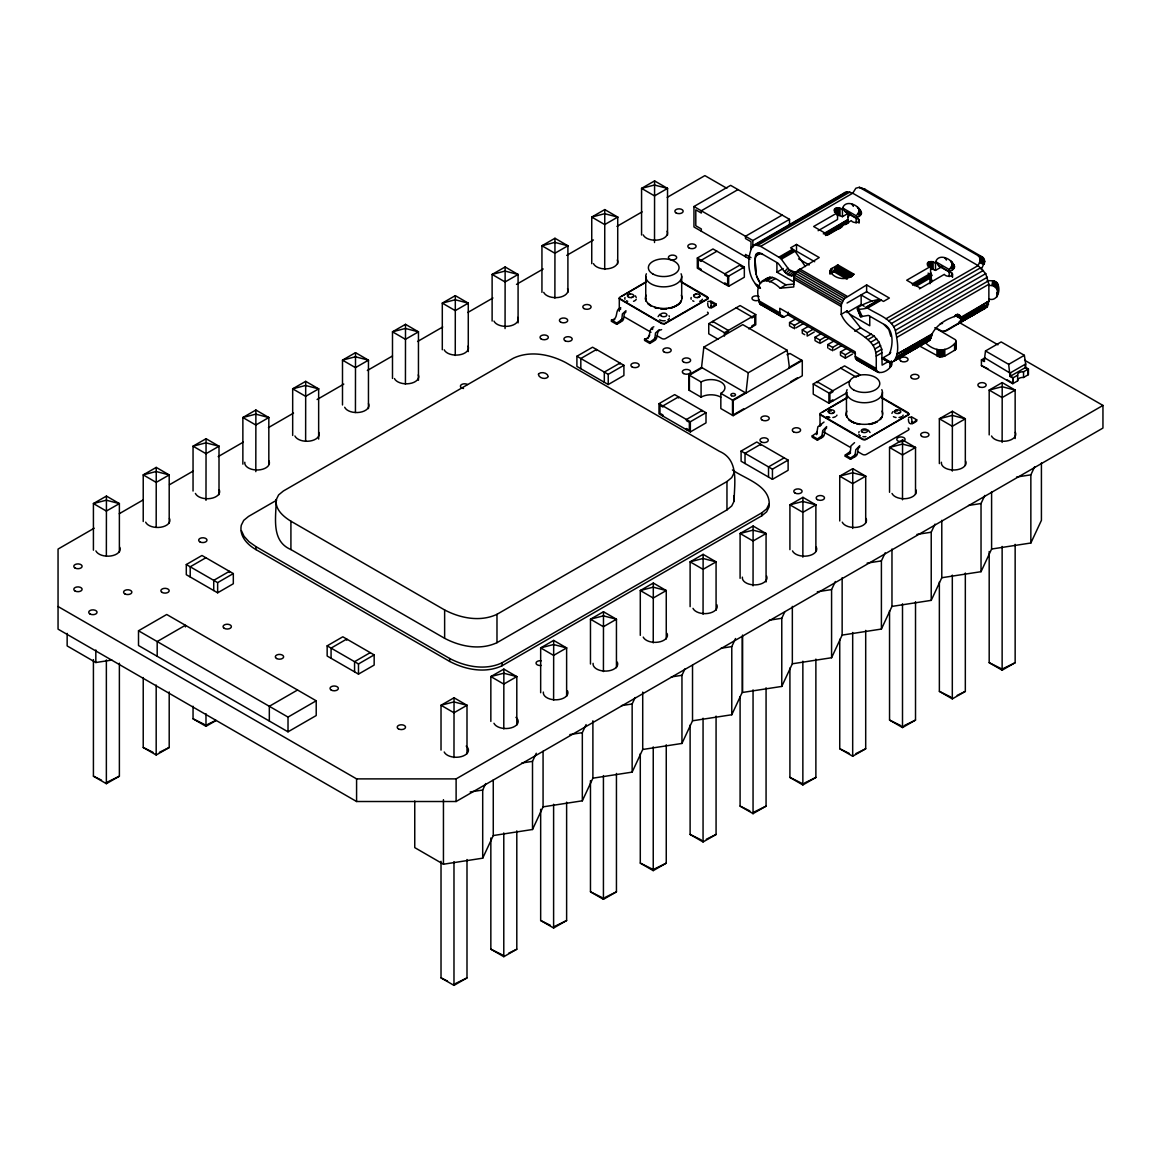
<?xml version="1.0" encoding="UTF-8"?>
<svg xmlns="http://www.w3.org/2000/svg" width="1161" height="1161" viewBox="0 0 1161 1161"><rect width="100%" height="100%" fill="white"/><g stroke="black" fill="none" stroke-linecap="round" stroke-linejoin="round"><path stroke-width="1.5" d="M156.184 753.895L156.184 754.998L143.224 747.481L143.224 677.531M206.005 725.219L205.99 726.307L193.045 718.804L193.045 706.236M453.98 984.281L453.98 985.384L441.02 977.867L441.02 861.288M603.43 898.222L603.43 899.325L590.47 891.808L590.47 780.613M666.254 744.796L666.254 863.16L653.251 869.545L653.237 870.634L640.291 863.116L640.291 753.721M703.073 840.854L703.058 841.957L690.113 834.44L690.113 725.03M852.696 755.143L852.682 756.246L839.737 748.729L839.737 639.334M902.503 726.467L902.503 727.57L889.544 720.052L889.544 610.642M1015.149 544.349L1015.149 662.713L1002.146 669.099L1002.132 670.187L989.187 662.684L989.187 551.49M119.38 552.026L119.38 503.598L106.435 496.081L106.362 555.916M169.201 523.335L169.201 474.922L156.242 467.404L156.184 527.225M219.008 494.659L219.008 446.23L206.063 438.713L205.99 500.333M268.83 464.168L268.83 417.539L255.884 410.022L255.812 471.656M318.651 439.076L318.651 388.862L305.691 381.345L305.633 441.165M368.458 408.599L368.458 360.171L355.513 352.654L355.44 412.489M418.453 380.257L418.453 331.843L405.508 324.325L405.436 384.146M468.275 351.58L468.275 303.152L455.315 295.634L455.257 355.469M466.998 753.721L466.998 705.293L454.038 697.776L453.98 757.611M518.082 322.889L518.082 274.475L505.137 266.957L505.064 328.578M516.805 725.03L516.805 676.616L503.859 669.099L503.787 728.919M567.903 292.412L567.903 245.784L554.958 238.266L554.885 298.101M566.626 696.353L566.626 647.925L553.681 640.408L553.608 700.243M617.725 263.721L617.725 217.092L604.765 209.575L604.707 269.41M616.447 667.662L616.447 619.234L603.488 611.731L603.43 671.551M667.531 235.044L667.531 188.416L654.586 180.898L654.514 242.518M666.254 638.985L666.254 590.557L653.309 583.04L653.237 642.875M716.076 610.294L716.076 561.866L703.131 554.348L703.058 614.184M766.071 581.966L766.071 533.538L753.112 526.02L753.054 585.855M815.878 551.475L815.878 504.846L802.933 497.329L802.861 557.164M865.7 522.798L865.7 476.17L852.755 468.652L852.682 528.473M915.521 494.107L915.521 447.478L902.561 439.961L902.503 499.796M965.328 465.43L965.328 418.802L952.383 411.284L952.31 471.105M1015.149 438.539L1015.149 390.111L1002.204 382.593L1002.132 442.428M850.244 213.755L847.922 217.47M788.769 314.384L784.11 316.851L781.484 316.619L760.426 304.458C752.807 285.679 762.138 271.384 780.192 288.175L793.761 286.97L793.964 277.174L796.707 271.471L819.231 257.553L796.504 244.434L790.626 247.83L795.096 251.226L805.342 266.566M837.836 264.911L830.855 269.134L830.855 273.648L833.917 271.703L835.064 267.828L837.836 264.911L853.901 274.185L851.129 277.102L835.064 267.828M891.575 361.724C893.781 368.371 879.545 376.643 876.439 370.156C875.655 361.913 877.832 352.871 873.072 345.456C864.335 332.83 847.922 330.29 841.174 314.341L841.377 304.545L844.105 298.841L866.628 284.924L889.355 298.043L883.477 301.439L866.628 291.716L866.628 284.924M720.836 397.149A13.961 8.054 0 0 0 701.084 397.149L688.749 390.023L688.749 374.829L701.549 367.427L703.827 347.124L742.764 324.63L787.202 350.288L789.465 367.979L788.812 367.602L801.627 360.2M787.202 350.288L748.25 372.768L745.986 393.086L701.549 367.427M755.927 274.431C757.872 269.744 750.369 250.5 760.658 253.142L777.899 263.097C782.398 267.857 786.694 278.785 795.183 275.026M958.493 323.832L961.511 318.491L959.131 315.081C946.288 318.375 932.878 326.27 930.063 339.897L893.651 361.26C900.312 353.191 897.148 340.071 895.363 330.348C891.067 318.172 877.266 314.558 867.557 308.086C840.695 313.673 875.975 296.781 881.272 300.162L867.557 308.086M929.976 283.763L929.976 276.899L928.147 273.096M935.2 327.678L941.832 331.088L946.665 330.653L987.43 306.519L988.867 301.134L988.867 284.256L985.718 273.633L978.099 265.593L852.725 193.205L847.341 191.768L845.106 192.45L753.039 245.61C746.044 256.828 747.278 280.222 760.078 287.638M886.032 318.738L978.099 265.593L979.986 261.428L979.637 257.365L978.012 255.58L859.372 187.298L855.86 188.227L852.725 193.205L760.658 246.364L755.274 244.913L753.039 245.61M981.393 269.337L984.775 261.588L982.598 257.147L865.061 189.301L859.72 187.777M930.861 280.149L931.383 282.312L930.919 273.154L912.125 283.995M914.665 285.737L929.976 276.899L931.673 275.157L930.991 274.286C931.107 270.847 931.093 287.928 931.543 279.583M988.867 285.374L991.958 285.548L992.728 280.773C1002.886 281.731 999.752 303.006 988.867 298.957M997.473 294.894L997.284 289.191L993.381 285.78L994.15 281.006M994.716 286.303L995.485 281.528M995.862 287.086L996.631 282.297M996.733 288.059L997.502 283.284M997.284 289.191L998.054 284.401M997.473 290.366L998.242 285.591M996.733 297.114L997.502 292.34L996.631 293.225M998.054 291.28L998.242 290.119M931.383 282.312L931.732 280.411L930.919 282.196M985.5 350.97L984.151 361.506L984.63 357.82L1010.026 373.044L1025.7 364.003L1024.35 355.31L1001.174 341.929L985.5 350.97L1008.677 364.351L1010.026 376.44L1012.755 378.022L1017.66 375.192A5.195 3.004 0 0 1 1023.538 371.796L1028.428 368.966L1028.428 374.626L1023.538 377.456A5.195 3.004 0 0 0 1017.66 380.852L1012.755 383.681L981.422 365.584L981.422 359.925L984.847 357.951M829.941 274.141L830.855 269.134M931.673 275.157L930.861 273.183L931.543 281.238L930.106 282.66M918.99 345.688L939.452 356.891L944.793 356.064L955.474 349.751L956.214 341.363L955.474 339.767L935.113 327.866M956.025 348.982L956.214 341.363M625.953 310.684L622.398 313.934L621.846 318.999L619.974 322.453L616.709 324.34L611.47 321.321L611.47 320.015C619.306 318.985 614.082 309.9 620.729 307.665M659.042 329.797L655.486 333.033L654.935 338.098L653.062 341.552L649.797 343.438L644.558 340.42L644.558 339.128C652.395 338.098 647.17 329.013 653.817 326.763M817.329 431.863L816.531 434.62L817.881 426.798L824.02 422.067M826.676 426.566L822.699 430.629L821.756 437.639L817.417 440.222L812.192 437.204L812.192 435.912L817.083 432.545M854.54 442.646L850.969 445.897L850.418 450.961L848.546 454.415M859.764 445.679L855.788 449.728L854.844 456.737L850.52 459.335L845.281 456.302L845.281 455.01L850.171 451.644M621.846 318.999L621.033 321.757C625.794 319.972 622.209 314.094 625.953 311.975M649.696 335.079L647.823 338.533M654.935 338.098L654.136 340.855C659.419 338.373 654.775 330.638 661.625 329.608M822.568 434.882L821.756 437.639C826.516 435.854 822.931 429.976 826.676 427.872M850.418 450.961L849.62 453.719L850.607 452.906M855.657 453.98L854.844 456.737C859.604 454.967 856.02 449.089 859.764 446.97M912.749 285.301L929.584 275.578L930.251 273.532L931.732 275.883M658.098 316.619L659.825 314.297M858.821 432.502L859.125 431.602M891.909 413.403L892.765 411.734M890.763 352.276L889.486 354.076L881.91 358.444L890.937 362.827L882.534 358.081M414.753 800.988L414.753 847.617L443.444 864.219L482.7 858.182L482.7 790.031L485.719 783.559M482.7 858.182L493.265 835.543L493.265 779.945M493.265 835.543L532.507 829.505L532.507 761.355L536.28 753.257M532.507 829.505L543.072 806.851L543.072 751.254M543.072 806.851L582.329 800.814L582.329 732.664L586.102 724.58M582.329 800.814L592.894 778.175L592.894 720.778M592.894 778.175L632.15 772.123L632.15 703.972L635.169 697.514M632.15 772.123L642.715 749.484L642.715 692.087M642.715 749.484L681.957 743.446L681.957 675.296L684.975 668.823M681.957 743.446L692.522 720.792L692.522 665.195M692.522 720.792L731.778 714.755L731.778 646.604L735.552 638.521M731.778 714.755L742.343 692.116L742.343 636.518M742.518 635.082L742.518 692.464L781.774 686.427L781.774 618.276L784.792 611.803M781.774 686.427L792.339 663.787L792.339 606.39M792.339 663.787L831.581 657.736L831.581 589.585L835.354 581.501M831.581 657.736L842.146 635.096L842.146 577.699M842.146 635.096L881.402 629.059L881.402 560.908L885.175 552.81M881.402 629.059L891.967 606.405L891.967 549.022M891.967 606.405L931.224 600.368L931.224 532.217L934.997 524.133M931.224 600.368L941.789 577.728L941.789 520.331M941.789 577.728L981.03 571.691L981.03 503.526L984.804 495.442M981.03 571.691L991.596 549.037L991.596 491.654M991.596 549.037L1030.852 543L1030.852 474.849L1034.625 466.766M1030.852 543L1041.417 520.36L1041.417 462.963M276.187 499.781L278.596 494.934L283.371 491.001L513.365 358.212C530.026 350.361 549.951 354.294 565.697 362.566L719.414 451.324C739.644 459.974 734.144 483.76 734.144 501.117L731.735 505.964L726.96 509.897L496.981 642.672C480.306 650.537 460.38 646.604 444.634 638.318L290.918 549.574C270.687 540.924 276.187 517.138 276.187 499.781C274.954 509.519 283.473 516.616 290.918 521.216L444.634 609.96C460.38 618.247 480.306 622.18 496.981 614.314L726.96 481.539L731.735 477.606L734.144 472.759M769.046 504.019L766.637 508.866L761.848 512.799L502.002 662.829C485.342 670.681 465.401 666.748 449.655 658.476L256.015 546.671L249.034 541.766L244.057 536.295L241.415 530.664M985.718 308.115L959.842 322.7L987.43 306.519L960.844 321.104L988.504 304.138L961.511 318.491L955.329 315.545L954.327 316.634M843.539 209.256L842.436 209.894C839.49 205.062 829.114 210.039 837.545 212.71L813.643 226.511L827.358 234.435L851.26 220.634C852.711 223.638 862.042 223.144 858.603 219.211L845.237 211.665L842.639 207.964C847.312 195.28 871.2 213.363 856.15 217.804L856.15 222.897M936.593 262.966L935.49 263.605C932.544 258.787 922.168 263.765 930.6 266.435L906.697 280.236L920.412 288.146M924.983 342.364C934.808 352.015 946.679 352.9 956.025 342.19M857.253 217.165L856.354 215.888L859.213 211.36L858.414 208.022L861.549 212.782L859.3 210.126L861.52 213.595L859.213 211.36L861.157 214.408L858.792 212.608L860.533 215.133L858.052 213.769L859.517 215.859M949.887 272.414L939.22 266.246L935.693 261.689C940.352 249.005 964.24 267.088 949.205 271.529L949.205 276.623M950.308 270.89L949.408 269.599L952.267 265.085L951.469 261.733L954.603 266.508L952.354 263.852L954.574 267.32L952.267 265.085L954.211 268.133L951.846 266.319L953.587 268.859L951.091 267.494L952.571 269.584M621.599 319.681L616.709 323.048L611.47 320.015M652.192 329.535L652.874 328.752M654.688 338.78L649.797 342.147L644.558 339.128M822.307 435.564L817.417 438.931L812.192 435.912M855.41 454.677L850.52 458.029L845.281 455.01M784.488 271.747L787.855 268.133L780.685 258.293L760.658 246.364M785.939 273.357L789.306 269.744L794.966 272.211L798.55 271.413M787.68 274.62L791.062 271.006M789.611 275.462L792.992 271.848M791.599 275.825L794.966 272.211M793.5 275.665L796.867 272.051M708.152 298.348L664.411 323.6L661.857 323.208L619.292 298.348M908.874 414.23L866.309 439.09L863.755 439.482L820.014 414.23M843.394 194.032L845.106 192.45M766.013 279.424C772.181 273.038 780.308 282.66 786.07 284.779L793.95 284.082M889.399 353.96C892.882 346.022 893.955 331.799 886.032 325.53L868.399 315.4L860.577 316.706L857.137 308.899M276.71 500.159L248.483 516.456L243.708 520.389L241.285 525.236C239.108 536.063 247.322 544.698 256.015 549.632L449.655 661.422C465.401 669.708 485.342 673.641 502.002 665.775L761.848 515.76L766.637 511.812L769.046 506.965C771.862 485.893 745.667 479.319 732.417 469.944M619.785 309.639L620.729 308.957M820.508 425.521L821.437 424.839M956.983 314.936L961.279 317.069L988.867 301.134L961.511 318.491L955.561 314.776M825.529 235.233L847.994 221.258L847.922 212.376M890.211 363.248L928.713 341.015L930.063 339.897L895.363 359.678L931.064 338.286L896.437 357.298L931.877 335.253L896.8 354.294L932.225 333.831M825.108 233.738L847.835 219.705L823.309 233.869M838.053 229.37L841.028 227.527M957.041 315.56L961.497 317.925L988.867 301.134M896.437 357.298L931.673 336.284M825.326 234.58L847.994 221.258L848.488 222.912L845.44 224.595M827.358 235.248L842.451 226.439M94.157 528.226L58.05 549.066L58.05 629.146L356.587 801.511L456.113 801.511L1102.95 428.061L1102.95 405.436L1024.597 360.2M119.278 513.713L142.832 500.115M169.521 484.717L193.074 471.119M218.195 456.607L243.317 442.109M268.438 427.611L293.544 413.098M317.098 399.515L343.787 384.102M367.34 370.504L392.462 356.006M417.583 341.494L442.704 326.996M467.825 312.483L492.946 297.985M516.485 284.387L543.188 268.975M566.728 255.391L593.416 239.979M616.97 226.38L642.091 211.882M667.212 197.37L704.887 175.616L726.83 188.285M749.904 259.28L693.959 226.976L693.959 206.527L730.632 185.354L789.524 219.342L789.524 226.163M737.99 189.591L701.331 210.765L701.331 213.043L695.802 209.851L695.802 225.771L701.331 228.949L701.331 231.228M646.343 281.644L619.292 297.55L619.292 311.221M621.527 296.403L646.343 282.079M627.564 295.315L629.813 294.023M697.311 258.018L712.985 248.962L744.332 267.059L744.332 277.232L728.658 286.288L697.311 268.191L697.311 258.018L728.658 276.1L744.332 267.059M631.453 297.564L633.703 296.258M716.903 251.226L701.229 260.267L701.229 261.399L698.298 259.701L698.298 267.625L701.229 269.323L701.229 270.455M782.151 215.09L745.493 236.263L745.493 238.542L751.007 241.72L751.007 248.802M186.297 564.536L201.97 555.48L233.317 573.578L233.317 583.751L217.644 592.807L186.297 574.71L186.297 564.536L217.644 582.619L233.317 573.578M611.47 321.321L614.735 319.435M693.959 206.527L752.85 240.516L789.524 219.342M205.889 557.744L190.215 566.786L190.215 576.973M751.327 247.191L847.341 191.768M757.872 245.174L849.939 192.015M576.901 356.253L592.56 347.212L623.907 365.309L623.907 375.482L608.233 384.538L576.901 366.441L576.901 356.253L608.233 374.35L623.907 365.309M755.927 254.607L759.047 252.808M755.753 255.971L758.873 254.172M693.741 295.315L695.99 294.023A3.178 1.829 0 0 1 699.88 296.258L697.63 297.564M818.128 230.705L837.545 219.502L837.545 207.892M836.646 207.95L836.646 214.741L842.436 216.672L849.01 212.884M779.133 257.031L792.847 249.107M779.916 257.582L793.631 249.659M780.685 258.293L794.4 250.37M781.382 259.15L795.096 251.226M138.507 630.771L166.72 614.488L316.213 700.794L316.213 715.539L288.015 731.822L138.507 645.516L138.507 630.771L288.015 717.092L316.213 700.794M707.659 303.166C707.673 309.436 711.04 308.899 715.974 305.241L715.974 303.935C707.804 311.917 714.044 298.798 707.789 301.729M776.912 262.647L776.912 272.153L783.182 268.525M761.848 281.238L767.726 277.842M764.083 280.541L769.961 277.145M766.681 280.802L772.558 277.406M769.467 281.992L775.345 278.596M718.151 339.259L708.747 333.831L708.747 323.658L740.094 305.561L755.767 314.602L755.767 324.79L748.714 328.853M780.192 288.175L786.07 284.779M708.747 323.658L724.42 332.699L755.767 314.602M725.407 333.265L728.339 331.567L728.339 330.435L712.665 321.394L712.665 322.526M853.901 274.185C847.225 281.238 834.353 279.409 829.941 271.137M702.216 367.819L689.402 375.206L689.402 390.415M793.224 328.055L789.553 325.922L789.553 322.54L795.43 319.144M658.998 403.665L674.672 394.609L706.004 412.706L706.004 422.88L690.345 431.936L658.998 413.838L658.998 403.665L690.345 421.748L706.004 412.706M789.553 322.54L794.443 325.356L800.321 321.974M795.865 327.939L802.948 323.846M866.628 291.716L847.051 303.021M804.733 334.687L802.28 333.28L802.28 329.884L808.158 326.488M802.28 329.884L807.185 332.714L813.063 329.318M841.174 314.341L847.051 310.945L860.62 327.823L874.131 336.051L878.95 342.06L881.75 349.243L882.113 365.12L888.383 361.492M864.176 306.243L861.157 304.501L847.051 312.643L847.051 310.945M814.267 332.017L807.185 336.109L807.185 332.714M865.308 307.592L879.022 299.683M866.004 307.549L879.719 299.64M818.694 342.756L815.022 340.623L815.022 337.241L820.9 333.846M866.759 307.709L880.473 299.799M930.6 268.394L935.49 270.397L942.064 266.595M815.022 337.241L819.913 340.071L825.79 336.675M916.334 286.099L930.106 278.147L931.383 275.331M828.417 338.548L819.913 343.453L819.913 340.071M919.396 288.857L944.314 274.359C945.751 277.348 955.082 276.869 951.657 272.937L938.291 265.39M827.749 347.981L827.749 344.585L833.627 341.189M745.333 392.708L732.518 400.095L732.518 415.304L743.635 408.875M720.836 393.361L733.171 400.487L802.28 360.578L802.28 375.787L733.171 415.682L720.836 408.556L720.836 393.361A13.961 8.054 0 0 0 720.836 381.954A13.961 8.054 0 0 0 701.084 381.954L688.749 374.829M854.743 331.219L860.62 327.823M827.749 344.585L832.655 347.415L838.518 344.019M834.062 349.998L841.144 345.905M888.818 320.784L980.885 267.625M327.155 645.85L342.814 636.794L374.161 654.891L374.161 665.079L358.488 674.12L327.155 656.023L327.155 645.85L358.488 663.947L374.161 654.891M852.464 354.076L845.382 358.154L840.477 355.339L840.477 351.943L846.354 348.547M865.453 337.401L871.33 334.02M790.496 381.824L797.447 377.804M891.416 323.527L983.483 270.368M868.254 339.447L874.131 336.051M840.477 351.943L845.382 354.773L851.26 351.377M893.651 326.792L985.718 273.633M870.852 342.19L876.729 338.794M895.363 330.348L987.43 277.189M873.072 345.456L878.95 342.06M896.437 333.976L988.504 280.817M846.935 392.795L828.91 403.201L813.237 394.16L813.237 383.986L844.584 365.889L860.257 374.93L857.645 376.44M874.784 349.011L880.662 345.615M896.8 337.401L988.867 284.256M875.873 352.639L881.75 349.243M297.535 690.011L269.323 706.294L269.323 721.039M876.236 356.064L882.113 352.668M370.243 652.627L354.569 661.683L354.569 671.856M813.237 383.986L828.91 393.028L850.07 380.808M897.119 358.662L916.885 347.85M944.43 331.349L964.094 319.986M967.128 318.245L970.146 316.503M902.053 356.412L902.779 355.992M741.095 451.063L756.769 442.007L788.116 460.104L788.116 470.292L772.442 479.333L741.095 461.236L741.095 451.063L772.442 469.16L788.116 460.104M847.066 397.526L820.014 413.432L820.014 426.247M822.249 412.286L847.066 397.962M828.286 411.197L830.536 409.906M832.176 413.447L834.411 412.155M784.197 457.84L768.524 466.896L768.524 477.069M894.463 411.197L896.713 409.906A3.178 1.829 0 0 1 900.602 412.155L898.353 413.447M981.422 365.584L987.996 368.821M845.281 456.302L847.457 455.054M1008.677 364.351L1024.35 355.31M908.381 419.048C908.381 425.318 911.762 424.781 916.697 421.124L916.697 419.818C908.526 427.799 914.766 414.68 908.512 417.612M1010.026 376.44L1025.7 367.398L1028.428 368.966M58.05 606.521L356.587 778.886L456.113 778.886L1102.95 405.436M305.691 381.345L292.674 388.819L292.674 435.448M355.513 352.654L342.495 360.128L342.495 404.971M604.765 209.575L591.747 217.063L591.747 263.692M654.586 180.898L641.569 188.372L641.569 235.001M106.435 496.081L93.417 503.555L93.417 550.183M156.242 467.404L143.224 474.878L143.224 521.507M206.063 438.713L193.045 446.187L193.045 491.03M255.884 410.022L242.867 417.51L242.867 464.139M405.508 324.325L392.491 331.799L392.491 378.428M455.315 295.634L442.297 303.108L442.297 349.751M505.137 266.957L492.119 274.431L492.119 321.06M554.958 238.266L541.94 245.74L541.94 292.369M119.38 663.221L119.38 776.201L106.362 783.69L93.417 776.172L93.417 659.593M169.201 691.927L169.201 747.524L156.184 754.998L156.184 685.048M216.12 720.502L205.99 726.307L205.99 713.754M603.488 611.731L590.47 619.205L590.47 664.034M653.309 583.04L640.291 590.514L640.291 635.357M703.131 554.348L690.113 561.837L690.113 606.666M902.561 439.961L889.544 447.435L889.544 492.279M952.383 411.284L939.365 418.758L939.365 463.587M1002.204 382.593L989.187 390.067L989.187 434.911M454.038 697.776L441.02 705.264L441.02 750.093M503.859 669.099L490.842 676.573L490.842 721.402M553.681 640.408L540.663 647.882L540.663 692.725M753.112 526.02L740.094 533.494L740.094 578.338M802.933 497.329L789.915 504.817L789.915 549.646M852.755 468.652L839.737 476.126L839.737 520.97M616.447 773.473L616.447 891.851L603.43 899.325L603.43 775.577M666.254 863.16L653.237 870.634L653.237 746.886M716.076 716.105L716.076 834.483L703.058 841.957L703.058 718.209M915.521 601.717L915.521 720.081L902.503 727.57L902.503 603.822M939.365 581.966L939.365 691.361L952.31 698.878L965.328 691.405L965.328 573.041M1015.149 662.713L1002.132 670.187L1002.132 546.439M466.998 859.532L466.998 977.91L453.98 985.384L453.98 861.636M516.805 830.855L516.805 949.219L503.787 956.693L490.842 949.176L490.842 837.981M566.626 802.164L566.626 920.528L553.608 928.016L540.663 920.499L540.663 809.304M766.071 687.776L766.071 806.14L753.054 813.614L740.094 806.111L740.094 696.702M815.878 659.085L815.878 777.464L802.861 784.938L789.915 777.42L789.915 668.025M865.7 630.408L865.7 748.772L852.682 756.246L852.682 632.498M896.8 354.294L932.036 334.571M825.137 234L847.994 221.258M988.504 304.138L961.453 319.086L955.329 315.545M825.616 235.509L842.393 226.264M207.63 724.42L215.757 720.43M159.434 752.299L169.201 747.524M119.38 776.201L106.377 782.587L106.362 783.69L106.362 659.941M957.201 695.381L965.328 691.405M904.129 725.669L915.521 720.081M855.947 753.562L865.7 748.772M804.5 783.036L815.878 777.464M766.071 806.14L753.054 812.526L753.054 813.614L753.054 689.866M706.323 839.258L716.076 834.483M605.055 897.424L616.447 891.851M566.626 920.528L553.623 926.913L553.608 928.016L553.608 804.268M508.678 953.21L516.805 949.219M455.605 983.483L466.998 977.91M619.292 298.769L661.857 323.643L664.411 324.035L708.152 298.769L707.47 296.868L681.101 281.644M820.014 414.666L862.565 439.526L865.119 439.917L908.874 414.666L908.192 412.75L881.823 397.526M942.514 323.455L940.308 323.658M971.67 315.618L973.89 314.936M895.653 359.504L897.888 358.822M1016.572 477.04L1030.852 474.849M968.55 505.456L981.03 503.526M916.943 534.408L931.224 532.217M67.149 633.369L67.149 645.922L95.826 662.525L111.891 660.058M867.136 563.1L881.402 560.908M817.315 591.791L831.581 589.585M769.279 620.192L781.774 618.276M721.068 648.259L731.778 646.604M671.261 676.936L681.957 675.296M621.44 705.627L632.15 703.972M569.833 734.579L582.329 732.664M521.811 762.995L532.507 761.355M470.205 791.962L482.7 790.031M848.807 212.768L845.237 211.665M940.439 266.624L941.861 266.493M987.169 280.672L992.728 280.773M991.958 285.548L993.381 285.78M826.792 416.784L829.839 417.51L828.446 417.176A5.82 3.352 0 0 1 827.242 416.639M760.426 304.458L761.631 304.835M781.484 316.619L779.96 314.442L779.757 308.289L855.178 351.827L855.381 357.994L858.11 360.534M929.584 275.578L930.991 277.479L929.976 276.899M859.372 187.298L865.061 189.301M978.012 255.58L982.598 257.147M978.941 256.334L983.541 257.902M979.637 257.365L984.238 258.947M980.073 258.627L984.659 260.209M980.189 260.006L984.775 261.588M979.986 261.428L984.572 263.01M979.492 262.778L984.078 264.36M762.719 254.448C750.311 249.325 754.679 277.74 760.397 283.24M989.187 662.684L1002.146 669.099M939.365 691.361L950.699 696.977M889.544 720.052L900.892 725.669M839.737 748.729L849.446 753.547M789.915 777.42L802.875 783.835L802.861 784.938L802.861 661.189M740.094 806.111L749.817 810.915M690.113 834.44L701.447 840.056M640.291 863.116L653.251 869.545M590.47 891.808L601.819 897.424M193.045 718.804L204.38 724.406M540.663 920.499L550.372 925.302M143.224 747.481L152.947 752.299M490.842 949.176L503.801 955.59L503.787 956.693L503.787 832.945M93.417 776.172L101.515 780.177M441.02 977.867L447.507 981.074M842.639 207.964L856.354 215.888M935.693 261.689L949.408 269.599M846.18 212.536L856.833 218.689M957.477 314.065L960.423 315.763M956.882 314.515L961.279 317.069M958.768 322.192L997.952 344.817M836.82 265.651L852.885 274.925M835.876 266.653L851.942 275.926M834.44 269.134L849.054 277.566M834.048 270.455L847.196 278.03M833.917 271.703L847.066 279.279M814.688 261.718L796.504 251.226L796.504 244.434M981.901 359.634L984.63 361.216M981.422 359.925L984.151 361.506M798.594 258.874L809.202 264.998M871.751 301.12L861.157 294.996L861.157 304.501M1007.153 379.879L1013.248 383.391L1013.248 377.731L1010.52 376.164L1010.52 372.768M799.639 268.873L847.051 296.244M798.115 269.976L845.527 297.347M796.707 271.471L844.105 298.841M795.488 273.256L842.886 300.626M794.545 275.201L841.957 302.571M793.964 277.174L841.377 304.545M793.761 279.046L841.174 306.417M776.912 272.153L793.993 282.007M849.591 314.109L869.763 325.762L869.763 316.256M751.007 257.64L745.493 254.448L745.493 256.726M743.345 267.625L740.413 265.927L740.413 264.795L724.74 273.851L724.74 274.968L727.671 276.666L727.671 284.59L724.74 282.892L724.74 284.024M755.289 283.981L759.439 286.375M883.086 357.762L891.401 362.566M755.971 285.011L760.121 287.42M882.316 358.212L890.618 363.016M756.696 285.853L759.468 287.464M882.041 358.372L890.472 363.103M757.712 286.752L760.484 288.349M855.541 353.858L788.275 315.008L788.275 312.222M758.699 300.655L779.757 312.802M855.178 356.354L876.236 368.516M758.902 302.295L779.96 314.442M781.106 315.11L784.11 316.851M855.381 357.994L876.439 370.156M759.483 303.587L782.688 316.982M855.962 359.286L879.167 372.696M856.891 360.157L877.963 372.318M828.969 348.692L831.421 350.1M736.176 307.825L751.849 316.866L751.849 317.998L754.781 316.3L754.781 324.224L751.849 325.922L751.849 327.039M840.666 368.153L856.339 377.194M681.101 282.079L708.152 297.985M881.823 397.962L908.874 413.867M710.735 300.917L715.974 303.935M911.458 416.799L916.697 419.818M712.041 302.963L715.974 305.241M802.28 360.578L789.944 353.452A13.961 8.054 0 0 1 787.056 354.729M703.827 347.124L748.25 372.768M624.633 317.04L651.002 332.264M657.199 335.848L661.857 338.533A2.641 1.524 0 0 0 665.587 338.533L707.47 314.355A2.641 1.524 0 0 0 707.47 312.193M823.802 432.037L850.157 447.261M857.921 451.731L862.565 454.415A2.641 1.524 0 0 0 866.309 454.415L908.192 430.238A2.641 1.524 0 0 0 908.192 428.075M957.041 315.153L961.497 317.925M883.971 324.456L888.818 329.579L890.835 336.327M930.106 273.619L930.991 274.286M868.341 430.18L870.053 432.502M787.855 268.133L789.306 269.744M890.821 363.524L891.575 365.12M635.401 295.852L636.243 297.506M944.691 257.611L946.433 260.079M851.652 203.901L853.379 206.368M760.528 283.299L756.508 276.071M858.821 309.102L862.188 316.605M857.587 308.362L860.577 316.706M857.776 309.276L861.143 316.779M911.559 421.719L912.357 423.547L911.806 422.111M710.837 305.822L711.635 307.65L711.083 306.228M669.041 315.719L669.346 316.619M956.025 347.328L956.214 348.155M930.251 273.532L930.469 275.854M734.028 495.689L734.144 501.117M1027.935 374.916L1027.935 369.256L1025.207 367.674L1025.207 364.293M1025.7 364.003L1025.7 367.398M1023.538 371.796L1023.538 377.456M1017.66 375.192L1017.66 380.852M1012.755 378.022L1012.755 383.681M955.474 342.959L955.474 349.751M954.589 343.627L954.589 350.419M952.557 273.836L952.557 277.232M952.209 273.357L952.209 276.753M952.31 575.13L952.31 698.878M951.657 272.937L951.657 276.333M944.793 349.287L944.793 356.064M943.646 349.795L943.646 356.572M942.311 350.114L942.311 356.891M940.874 350.216L940.874 357.007M939.452 350.114L939.452 356.891M938.103 349.795L938.103 356.572M936.956 349.287L936.956 356.064M935.49 263.605L935.49 270.397M933.038 262.197L933.038 268.975M932.327 261.878L932.327 268.67M931.485 261.675L931.485 268.467M930.6 261.617L930.6 273.227M929.7 261.675L929.7 266.769M928.858 261.878L928.858 266.972M928.147 262.197L928.147 265.593M927.595 262.604L927.595 266M891.387 360.853L891.387 365.947M890.821 361.622L890.821 366.716M889.95 362.29L889.95 367.384M882.418 392.36L882.418 414.259M859.155 219.632L859.155 223.028M858.603 219.211L858.603 222.607M850.52 458.029L850.52 459.335M846.456 392.36L846.456 414.259A17.981 10.376 0 0 0 847.08 416.959M845.382 354.773L845.382 358.154M842.436 209.894L842.436 216.672M839.998 208.472L839.998 215.264M839.272 208.153L839.272 214.945M838.445 207.95L838.445 214.741M835.818 208.153L835.818 213.247M835.093 208.472L835.093 211.868M834.541 208.893L834.541 212.274M832.829 400.951L832.829 399.819L829.897 401.517L829.897 393.594L832.829 391.896L832.829 390.764L817.155 381.722L817.155 382.854M832.655 347.415L832.655 350.811M831.958 268.307L831.958 272.82M830.173 270.092L830.173 273.111M828.91 393.028L828.91 403.201M817.417 438.931L817.417 440.222M794.443 325.356L794.443 328.752M772.442 469.16L772.442 479.333M761.848 512.799L761.848 515.76M760.687 445.403L760.687 444.271L745.014 453.327L745.014 463.5M752.85 240.516L752.85 247.337M733.171 400.487L733.171 415.682M728.658 276.1L728.658 286.288M726.96 481.539L726.96 509.897M724.42 332.699L724.42 336.095M702.086 411.575L702.086 410.443L686.427 419.498L686.427 420.63L689.358 422.314L689.358 430.238L686.427 428.54L686.427 429.672M701.084 381.954L701.084 397.149M690.345 421.748L690.345 431.936M681.696 276.463L681.696 298.377M678.59 398.005L678.59 396.873L662.916 405.915L662.916 407.047L659.97 405.349L659.97 413.272L662.916 414.97L662.916 416.102M649.797 342.147L649.797 343.438M645.748 276.463L645.748 298.377A17.981 10.376 0 0 0 646.358 301.062M619.989 364.177L619.989 363.045L604.315 372.086L604.315 382.274M616.709 323.048L616.709 324.34M608.233 374.35L608.233 384.538M596.478 350.607L596.478 349.476L580.819 358.517L580.819 368.705M502.002 662.829L502.002 665.775M496.981 614.314L496.981 642.672M456.113 778.886L456.113 801.511M449.655 658.476L449.655 661.422M444.634 609.96L444.634 638.318M443.444 799.668L443.444 864.219M358.488 663.947L358.488 674.12M356.587 778.886L356.587 801.511M346.733 640.19L346.733 639.058L331.074 648.114L331.074 658.287M290.918 521.216L290.918 549.574M288.015 717.092L288.015 731.822M256.015 546.671L256.015 549.632M229.399 572.446L229.399 571.314L213.726 580.369L213.726 590.543M217.644 582.619L217.644 592.807M185.397 626.911L185.397 625.271L157.185 641.554L157.185 656.299M95.826 649.971L95.826 662.525M463.5 388.5A4.151 2.395 0 0 1 460.975 384.988A4.151 2.395 0 0 1 467.506 384.494M541.258 665.442A4.151 2.395 0 0 1 536.034 663.12A4.151 2.395 0 0 1 541.258 660.798M759.076 299.988A4.151 2.395 0 0 1 753.199 299.988A4.151 2.395 0 0 1 753.199 296.592A4.151 2.395 0 0 1 759.076 296.592M901.995 441.644A4.151 2.395 0 0 1 896.785 439.119A4.151 2.395 0 0 1 902.678 437.16A4.151 2.395 0 0 1 903.868 441.02M667.038 231.228A12.321 7.111 0 0 1 658.331 239.95A12.321 7.111 0 0 1 643.223 234.914M617.289 259.962A12.321 7.111 0 0 1 608.567 268.67A12.321 7.111 0 0 1 593.474 263.649M567.526 288.683A12.321 7.111 0 0 1 558.818 297.405A12.321 7.111 0 0 1 543.711 292.369M517.777 317.417A12.321 7.111 0 0 1 509.055 326.125A12.321 7.111 0 0 1 493.962 321.089M468.014 346.138A12.321 7.111 0 0 1 459.292 354.86A12.321 7.111 0 0 1 444.199 349.824M418.265 374.872A12.321 7.111 0 0 1 409.543 383.58A12.321 7.111 0 0 1 394.435 378.544M368.501 403.593A12.321 7.111 0 0 1 359.779 412.315A12.321 7.111 0 0 1 344.686 407.279M318.738 432.313A12.321 7.111 0 0 1 310.031 441.035A12.321 7.111 0 0 1 294.923 435.999M268.989 461.048A12.321 7.111 0 0 1 258.148 469.973A12.321 7.111 0 0 1 244.797 462.252M219.226 489.768A12.321 7.111 0 0 1 210.518 498.49A12.321 7.111 0 0 1 195.411 493.454M169.477 518.503A12.321 7.111 0 0 1 160.755 527.225A12.321 7.111 0 0 1 145.662 522.189M119.714 547.223A12.321 7.111 0 0 1 110.992 555.945A12.321 7.111 0 0 1 95.899 550.909M1015.338 432.313A12.321 7.111 0 0 1 1006.631 441.035A12.321 7.111 0 0 1 991.523 435.999M965.589 461.048A12.321 7.111 0 0 1 954.748 469.973A12.321 7.111 0 0 1 941.397 462.252M915.826 489.768A12.321 7.111 0 0 1 907.118 498.49A12.321 7.111 0 0 1 892.011 493.454M866.077 518.503A12.321 7.111 0 0 1 857.355 527.225A12.321 7.111 0 0 1 842.262 522.189M816.314 547.223A12.321 7.111 0 0 1 807.592 555.945A12.321 7.111 0 0 1 792.499 550.909M766.565 575.958A12.321 7.111 0 0 1 755.709 584.883A12.321 7.111 0 0 1 742.372 577.162M716.801 604.678A12.321 7.111 0 0 1 708.079 613.4A12.321 7.111 0 0 1 692.986 608.364M667.038 633.413A12.321 7.111 0 0 1 658.331 642.12A12.321 7.111 0 0 1 643.223 637.099M617.289 662.133A12.321 7.111 0 0 1 606.448 671.073A12.321 7.111 0 0 1 593.097 663.352M567.526 690.868A12.321 7.111 0 0 1 556.685 699.793A12.321 7.111 0 0 1 543.348 692.072M515.948 717.338A12.321 7.111 0 0 1 511.087 727.874A12.321 7.111 0 0 1 493.962 723.274M466.2 746.073A12.321 7.111 0 0 1 461.323 756.609A12.321 7.111 0 0 1 444.199 751.994M681.086 301.062A17.981 10.376 0 0 1 674.033 306.881A18.242 10.536 0 0 0 681.347 301.105M672.712 307.375A17.981 10.376 0 0 1 668.373 308.405M666.849 308.608A17.981 10.376 0 0 1 660.594 308.608M659.071 308.405A17.981 10.376 0 0 1 654.731 307.375M651.002 305.72A17.981 10.376 0 0 1 648.157 303.572M681.086 273.778A17.981 10.376 0 0 1 663.715 286.854A17.981 10.376 0 0 1 646.358 273.778M672.843 307.505A18.242 10.536 0 0 1 669.955 308.275M666.893 308.753A18.242 10.536 0 0 1 660.551 308.753M657.489 308.275A18.242 10.536 0 0 1 654.601 307.505M650.828 305.822A18.242 10.536 0 0 1 647.925 303.645M646.096 301.105A18.242 10.536 0 0 1 645.472 298.377M681.347 295.228A18.242 10.536 0 0 1 663.715 308.478A18.242 10.536 0 0 1 646.096 295.228M636.243 299.248A5.82 3.352 0 0 1 633.543 301.294M627.724 301.294A5.82 3.352 0 0 1 626.519 300.757M625.01 299.248A5.82 3.352 0 0 1 625.01 297.506M702.434 299.248A5.82 3.352 0 0 1 699.72 301.294M693.901 301.294A5.82 3.352 0 0 1 692.696 300.757M691.187 299.248A5.82 3.352 0 0 1 691.187 297.506M669.346 318.361A5.82 3.352 0 0 1 667.836 319.856M665.224 320.726A5.82 3.352 0 0 1 659.608 319.856M699.88 296.258A3.178 1.829 0 0 1 694.568 297.085A3.178 1.829 0 0 1 695.99 294.023M881.809 416.959A17.981 10.376 0 0 1 880.009 419.455M877.15 421.603A17.981 10.376 0 0 1 869.096 424.287M859.793 424.287A17.981 10.376 0 0 1 856.833 423.678M855.454 423.257A17.981 10.376 0 0 1 848.865 419.455M881.809 389.661A17.981 10.376 0 0 1 864.437 402.736A17.981 10.376 0 0 1 847.08 389.661M882.07 416.988A18.242 10.536 0 0 1 880.241 419.527M877.339 421.719A18.242 10.536 0 0 1 869.168 424.433M859.72 424.433A18.242 10.536 0 0 1 856.731 423.809M855.323 423.388A18.242 10.536 0 0 1 848.647 419.527M846.819 416.988A18.242 10.536 0 0 1 846.195 414.259M882.07 411.11A18.242 10.536 0 0 1 864.437 424.36A18.242 10.536 0 0 1 846.819 411.11M865.946 436.609A5.82 3.352 0 0 1 862.942 436.609M860.33 435.738A5.82 3.352 0 0 1 858.821 434.243M862.942 430.121A5.82 3.352 0 0 1 865.946 430.121M836.965 415.13A5.82 3.352 0 0 1 836.384 415.943M835.47 416.639A5.82 3.352 0 0 1 832.858 417.51M828.446 411.357A5.82 3.352 0 0 1 831.349 410.907M903.156 415.13A5.82 3.352 0 0 1 902.576 415.943M901.647 416.639A5.82 3.352 0 0 1 899.035 417.51M896.031 417.51A5.82 3.352 0 0 1 893.419 416.639M894.623 411.357A5.82 3.352 0 0 1 897.526 410.907M900.602 412.155A3.178 1.829 0 0 1 895.291 412.968A3.178 1.829 0 0 1 896.713 409.906M538.675 373.726L538.356 374.379C538.864 378.326 546.091 379.995 548.253 376.643C547.687 372.768 541.505 371.476 538.675 373.726M219.008 446.23L205.99 453.704L193.045 446.187L205.947 442.834L219.008 446.23M268.83 417.539L255.812 425.028L242.867 417.51L255.754 414.143L268.83 417.539M318.651 388.862L305.633 396.336L292.674 388.819L305.575 385.467L318.651 388.862M368.458 360.171L355.44 367.645L342.495 360.128L355.397 356.775L368.458 360.171M518.082 274.475L505.064 281.949L492.119 274.431L505.02 271.064L518.082 274.475M567.903 245.784L554.885 253.258L541.94 245.74L554.827 242.388L567.903 245.784M617.725 217.092L604.707 224.581L591.747 217.063L604.649 213.697L617.725 217.092M667.531 188.416L654.514 195.89L641.569 188.372L654.47 185.02L667.531 188.416M119.38 503.598L106.362 511.072L93.417 503.555L106.319 500.202L119.38 503.598M169.201 474.922L156.184 482.395L143.224 474.878L156.125 471.511L169.201 474.922M418.453 331.843L405.436 339.317L392.491 331.799L405.392 328.447L418.453 331.843M468.275 303.152L455.257 310.626L442.297 303.108L455.199 299.756L468.275 303.152M716.076 561.866L703.058 569.34L690.113 561.837L703.015 558.47L716.076 561.866M1015.149 390.111L1002.132 397.584L989.187 390.067L1002.088 386.715L1015.149 390.111M566.626 647.925L553.608 655.399L540.663 647.882L553.565 644.529L566.626 647.925M616.447 619.234L603.43 626.722L590.47 619.205L603.372 615.838L616.447 619.234M666.254 590.557L653.237 598.031L640.291 590.514L653.193 587.161L666.254 590.557M865.7 476.17L852.682 483.644L839.737 476.126L852.638 472.774L865.7 476.17M915.521 447.478L902.503 454.952L889.544 447.435L902.445 444.082L915.521 447.478M965.328 418.802L952.31 426.276L939.365 418.758L952.267 415.391L965.328 418.802M466.998 705.293L453.98 712.767L441.02 705.264L453.922 701.897L466.998 705.293M516.805 676.616L503.787 684.09L490.842 676.573L503.743 673.22L516.805 676.616M766.071 533.538L753.054 541.011L740.094 533.494L752.996 530.142L766.071 533.538M815.878 504.846L802.861 512.335L789.915 504.817L802.817 501.45L815.878 504.846M953.907 265.245L950.569 261.007L953.907 265.245M860.867 211.534L857.529 207.282L860.867 211.534M683.539 373.523A4.151 2.395 0 0 0 690.49 372.449A4.151 2.395 0 0 0 685.396 369.503A4.151 2.395 0 0 0 683.539 373.523M683.539 362.029A4.151 2.395 0 0 0 690.49 360.955A4.151 2.395 0 0 0 685.396 358.009A4.151 2.395 0 0 0 683.539 362.029M584.027 308.594A4.151 2.395 0 0 0 590.978 307.52A4.151 2.395 0 0 0 585.884 304.588A4.151 2.395 0 0 0 584.027 308.594M669.607 259.193A4.151 2.395 0 0 0 676.558 258.105A4.151 2.395 0 0 0 671.479 255.173A4.151 2.395 0 0 0 669.607 259.193M565.117 340.783A4.151 2.395 0 0 0 572.068 339.694A4.151 2.395 0 0 0 566.989 336.763A4.151 2.395 0 0 0 565.117 340.783M632.092 366.934A4.151 2.395 0 0 0 639.058 365.86A4.151 2.395 0 0 0 633.964 362.929A4.151 2.395 0 0 0 632.092 366.934M199.895 541.868A4.151 2.395 0 0 0 206.847 540.794A4.151 2.395 0 0 0 201.753 537.848A4.151 2.395 0 0 0 199.895 541.868M89.948 613.966A4.151 2.395 0 0 0 96.9 612.892A4.151 2.395 0 0 0 91.806 609.946A4.151 2.395 0 0 0 89.948 613.966M276.536 658.49A4.151 2.395 0 0 0 283.487 657.416A4.151 2.395 0 0 0 278.393 654.485A4.151 2.395 0 0 0 276.536 658.49M331.262 690.098A4.151 2.395 0 0 0 338.214 689.01A4.151 2.395 0 0 0 333.12 686.078A4.151 2.395 0 0 0 331.262 690.098M398.441 728.876A4.151 2.395 0 0 0 405.392 727.802A4.151 2.395 0 0 0 400.298 724.856A4.151 2.395 0 0 0 398.441 728.876M761.166 441.891A4.151 2.395 0 0 0 768.132 440.817A4.151 2.395 0 0 0 763.038 437.871A4.151 2.395 0 0 0 761.166 441.891M664.121 351.972A4.151 2.395 0 0 0 671.073 350.898A4.151 2.395 0 0 0 665.993 347.966A4.151 2.395 0 0 0 664.121 351.972M676.079 212.927A4.151 2.395 0 0 0 683.031 211.853A4.151 2.395 0 0 0 677.937 208.922A4.151 2.395 0 0 0 676.079 212.927M762.153 420.064A4.151 2.395 0 0 0 769.104 418.976A4.151 2.395 0 0 0 764.011 416.044A4.151 2.395 0 0 0 762.153 420.064M224.291 628.333A4.151 2.395 0 0 0 231.242 627.259A4.151 2.395 0 0 0 226.148 624.313A4.151 2.395 0 0 0 224.291 628.333M162.09 592.415A4.151 2.395 0 0 0 169.042 591.341A4.151 2.395 0 0 0 163.948 588.409A4.151 2.395 0 0 0 162.09 592.415M124.778 593.851A4.151 2.395 0 0 0 131.73 592.778A4.151 2.395 0 0 0 126.636 589.846A4.151 2.395 0 0 0 124.778 593.851M75.015 568.005A4.151 2.395 0 0 0 81.967 566.931A4.151 2.395 0 0 0 76.873 563.985A4.151 2.395 0 0 0 75.015 568.005M75.015 590.978A4.151 2.395 0 0 0 81.967 589.904A4.151 2.395 0 0 0 76.873 586.973A4.151 2.395 0 0 0 75.015 590.978M793.514 431.834A4.151 2.395 0 0 0 800.466 430.76A4.151 2.395 0 0 0 795.372 427.814A4.151 2.395 0 0 0 793.514 431.834M689.024 247.975A4.151 2.395 0 0 0 695.976 246.901A4.151 2.395 0 0 0 690.882 243.97A4.151 2.395 0 0 0 689.024 247.975M911.907 378.399A4.151 2.395 0 0 0 918.873 377.325A4.151 2.395 0 0 0 913.78 374.393A4.151 2.395 0 0 0 911.907 378.399M541.244 339.041A4.151 2.395 0 0 0 548.195 337.967A4.151 2.395 0 0 0 543.101 335.036A4.151 2.395 0 0 0 541.244 339.041M560.632 322.105A4.151 2.395 0 0 0 567.584 321.031A4.151 2.395 0 0 0 562.505 318.085A4.151 2.395 0 0 0 560.632 322.105M795.009 493.019A4.151 2.395 0 0 0 801.961 491.945A4.151 2.395 0 0 0 796.867 488.999A4.151 2.395 0 0 0 795.009 493.019M817.402 499.636A4.151 2.395 0 0 0 824.354 498.562A4.151 2.395 0 0 0 819.26 495.616A4.151 2.395 0 0 0 817.402 499.636M900.98 361.173A4.151 2.395 0 0 0 907.931 360.099A4.151 2.395 0 0 0 902.852 357.153A4.151 2.395 0 0 0 900.98 361.173M979.1 386.729A4.151 2.395 0 0 0 986.052 385.655A4.151 2.395 0 0 0 980.972 382.709A4.151 2.395 0 0 0 979.1 386.729M921.892 436.434A4.151 2.395 0 0 0 928.844 435.36A4.151 2.395 0 0 0 923.75 432.414A4.151 2.395 0 0 0 921.892 436.434M731.532 395.727A2.322 1.35 0 0 0 735.421 395.132A2.322 1.35 0 0 0 732.576 393.477A2.322 1.35 0 0 0 731.532 395.727M652.874 273.967A15.34 8.853 0 0 0 678.532 269.991A15.34 8.853 0 0 0 659.753 259.15A15.34 8.853 0 0 0 652.874 273.967M661.48 316.184A3.178 1.829 0 0 0 666.791 315.371A3.178 1.829 0 0 0 662.902 313.122A3.178 1.829 0 0 0 661.48 316.184M629.044 297.376A3.178 1.829 0 0 0 633.804 295.794A3.178 1.829 0 0 0 629.044 294.197A3.178 1.829 0 0 0 629.044 297.376M853.596 389.849A15.34 8.853 0 0 0 879.254 385.887A15.34 8.853 0 0 0 860.475 375.032A15.34 8.853 0 0 0 853.596 389.849M862.202 432.081A3.178 1.829 0 0 0 867.499 431.253A3.178 1.829 0 0 0 863.624 429.004A3.178 1.829 0 0 0 862.202 432.081M829.767 413.258A3.178 1.829 0 0 0 834.527 411.676A3.178 1.829 0 0 0 829.767 410.094A3.178 1.829 0 0 0 829.767 413.258"/></g></svg>
